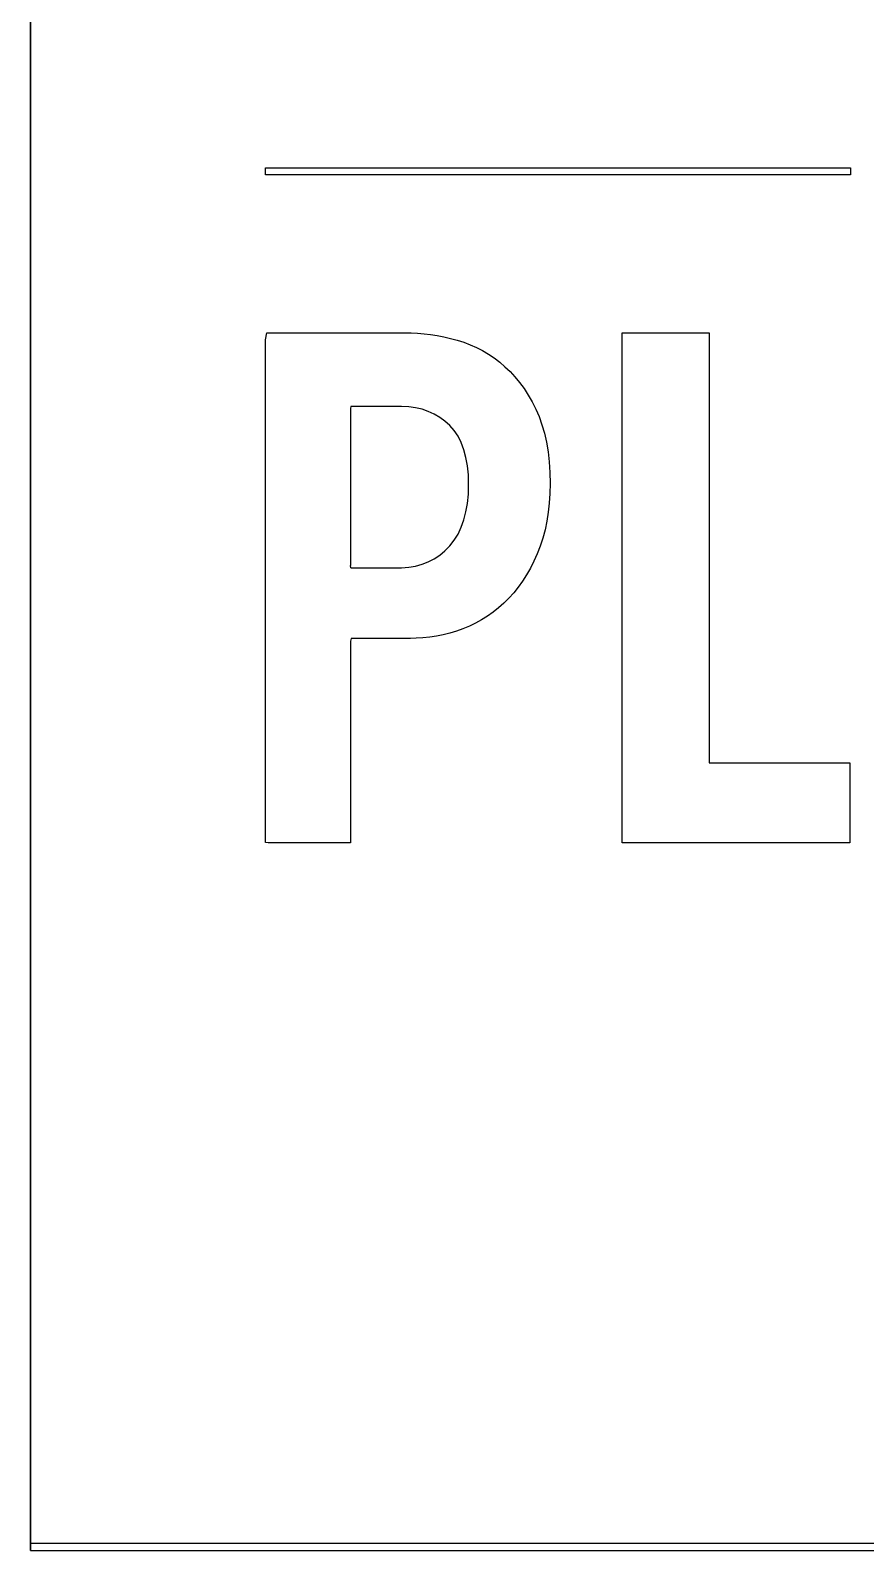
# Model space of a CAD drawing. Header units: millimetres. Extents: x -658 to 1307, y -81 to 472.
# Drawn here: x 439.59 to 452.5, y 351.13 to 374.62 of the extents above; entities that cross this region are included whole.
import ezdxf

# ---------------------------------------------------------------- set-up
doc = ezdxf.new("R2010")
doc.units = ezdxf.units.MM
doc.layers.get('0').update_dxf_attribs({"true_color": 0xffffff})
for name, color, linetype, true_color in [('Layer1', 252, 'Continuous', 0x777799), ('Layer2', 36, 'Continuous', 0x664400), ('Layer3', 134, 'Continuous', 0x009987), ('Layer4', 252, 'Continuous', 0x777799), ('Version_1', 252, 'Continuous', 0x777799)]:
    doc.layers.add(name, color=color, linetype=linetype, true_color=true_color)

# ---------------------------------------------------------------- blocks, each defined once
blk = doc.blocks.new('Group_11')
for p, q in [((0, 0), (0, 95.888)), ((0, 0, 5), (0, 95.888, 5)), ((4.952, 17.681, 5), (4.946, 17.646, 5)), ((4.946, 17.646, 5), (4.946, 17.439, 5)), ((4.946, 17.439, 5), (4.946, 17.092, 5)), ((4.946, 17.092, 5), (4.946, 16.663, 5)), ((4.946, 16.663, 5), (4.946, 16.206, 5)), ((4.946, 16.206, 5), (4.946, 15.776, 5)), ((4.946, 15.776, 5), (4.946, 15.43, 5)), ((4.946, 15.43, 5), (4.946, 15.222, 5)), ((0, 0), (97.2, 0)), ((0, 0, 5), (97.2, 0, 5)), ((0, 0), (0, 0, 5))]:
    blk.add_line(p, q)
at = {"color": 18, "true_color": 0x000000}
for p, q in [((3.631, 21.256, 5), (3.632, 21.366, 5)), ((12.671, 21.256, 5), (3.631, 21.256, 5)), ((12.671, 21.366, 5), (12.671, 21.256, 5)), ((4.952, 15.187, 5), (4.946, 15.222, 5)), ((3.676, 10.934, 5), (3.632, 10.943, 5)), ((3.823, 10.934, 5), (3.676, 10.934, 5)), ((4.039, 10.934, 5), (3.823, 10.934, 5)), ((4.289, 10.934, 5), (4.039, 10.934, 5)), ((4.54, 10.934, 5), (4.289, 10.934, 5)), ((4.755, 10.934, 5), (4.54, 10.934, 5)), ((4.902, 10.934, 5), (4.755, 10.934, 5)), ((4.946, 10.938, 5), (4.902, 10.934, 5))]:
    blk.add_line(p, q, dxfattribs=at)
at = {"layer": 'Layer1', "color": 18, "true_color": 0x000000}
for p, q in [((3.632, 21.366, 5), (12.671, 21.366, 5)), ((3.632, 18.707, 5), (3.654, 18.818, 5)), ((3.654, 18.818, 5), (3.838, 18.818, 5)), ((3.838, 18.818, 5), (4.158, 18.818, 5)), ((4.158, 18.818, 5), (4.558, 18.818, 5)), ((4.558, 18.818, 5), (4.979, 18.818, 5)), ((4.979, 18.818, 5), (5.366, 18.818, 5)), ((5.366, 18.818, 5), (5.659, 18.818, 5)), ((5.659, 18.818, 5), (5.803, 18.818, 5)), ((5.803, 18.818, 5), (5.884, 18.816, 5)), ((5.884, 18.816, 5), (5.984, 18.812, 5)), ((5.984, 18.812, 5), (6.084, 18.803, 5)), ((6.084, 18.803, 5), (6.184, 18.791, 5)), ((9.144, 10.934, 5), (9.144, 18.818, 5)), ((9.144, 18.818, 5), (10.491, 18.818, 5)), ((10.491, 18.818, 5), (10.491, 12.17, 5)), ((3.632, 17.998, 5), (3.632, 18.707, 5)), ((6.184, 18.791, 5), (6.286, 18.775, 5)), ((6.286, 18.775, 5), (6.388, 18.755, 5)), ((6.388, 18.755, 5), (6.491, 18.731, 5)), ((6.491, 18.731, 5), (6.594, 18.704, 5)), ((6.594, 18.704, 5), (6.697, 18.672, 5)), ((6.697, 18.672, 5), (6.796, 18.634, 5)), ((6.796, 18.634, 5), (6.893, 18.591, 5)), ((6.893, 18.591, 5), (6.987, 18.542, 5)), ((6.987, 18.542, 5), (7.078, 18.488, 5)), ((7.078, 18.488, 5), (7.166, 18.429, 5)), ((7.166, 18.429, 5), (7.252, 18.364, 5)), ((7.252, 18.364, 5), (7.334, 18.294, 5)), ((7.334, 18.294, 5), (7.413, 18.218, 5)), ((7.413, 18.218, 5), (7.488, 18.136, 5)), ((7.488, 18.136, 5), (7.56, 18.048, 5)), ((3.632, 16.809, 5), (3.632, 17.998, 5)), ((7.56, 18.048, 5), (7.628, 17.955, 5)), ((7.628, 17.955, 5), (7.692, 17.855, 5)), ((7.692, 17.855, 5), (7.752, 17.75, 5)), ((5.008, 17.681, 5), (4.952, 17.681, 5)), ((5.108, 17.681, 5), (5.008, 17.681, 5)), ((5.236, 17.681, 5), (5.108, 17.681, 5)), ((5.374, 17.681, 5), (5.236, 17.681, 5)), ((5.507, 17.681, 5), (5.374, 17.681, 5)), ((5.617, 17.681, 5), (5.507, 17.681, 5)), ((5.687, 17.681, 5), (5.617, 17.681, 5)), ((5.736, 17.681, 5), (5.687, 17.681, 5)), ((5.847, 17.674, 5), (5.736, 17.681, 5)), ((5.952, 17.659, 5), (5.847, 17.674, 5)), ((6.053, 17.635, 5), (5.952, 17.659, 5)), ((6.149, 17.602, 5), (6.053, 17.635, 5)), ((7.752, 17.75, 5), (7.808, 17.639, 5)), ((7.808, 17.639, 5), (7.86, 17.522, 5)), ((6.24, 17.56, 5), (6.149, 17.602, 5)), ((6.326, 17.51, 5), (6.24, 17.56, 5)), ((6.406, 17.451, 5), (6.326, 17.51, 5)), ((6.482, 17.383, 5), (6.406, 17.451, 5)), ((6.55, 17.306, 5), (6.482, 17.383, 5)), ((7.86, 17.522, 5), (7.905, 17.397, 5)), ((7.905, 17.397, 5), (7.943, 17.265, 5)), ((6.609, 17.218, 5), (6.55, 17.306, 5)), ((6.659, 17.12, 5), (6.609, 17.218, 5)), ((7.943, 17.265, 5), (7.975, 17.125, 5)), ((6.7, 17.011, 5), (6.659, 17.12, 5)), ((6.731, 16.892, 5), (6.7, 17.011, 5)), ((7.975, 17.125, 5), (7.999, 16.977, 5)), ((7.999, 16.977, 5), (8.016, 16.823, 5)), ((3.632, 15.348, 5), (3.632, 16.809, 5)), ((6.754, 16.763, 5), (6.731, 16.892, 5)), ((6.768, 16.623, 5), (6.754, 16.763, 5)), ((8.016, 16.823, 5), (8.027, 16.66, 5)), ((6.772, 16.473, 5), (6.768, 16.623, 5)), ((6.768, 16.323, 5), (6.772, 16.473, 5)), ((8.027, 16.66, 5), (8.03, 16.49, 5)), ((8.03, 16.49, 5), (8.027, 16.336, 5)), ((6.754, 16.181, 5), (6.768, 16.323, 5)), ((8.027, 16.336, 5), (8.018, 16.187, 5)), ((6.7, 15.926, 5), (6.731, 16.049, 5)), ((6.731, 16.049, 5), (6.754, 16.181, 5)), ((8.002, 16.044, 5), (7.981, 15.905, 5)), ((8.018, 16.187, 5), (8.002, 16.044, 5)), ((6.609, 15.707, 5), (6.659, 15.812, 5)), ((6.659, 15.812, 5), (6.7, 15.926, 5)), ((7.953, 15.772, 5), (7.919, 15.643, 5)), ((7.981, 15.905, 5), (7.953, 15.772, 5)), ((6.406, 15.449, 5), (6.482, 15.526, 5)), ((6.482, 15.526, 5), (6.55, 15.612, 5)), ((6.55, 15.612, 5), (6.609, 15.707, 5)), ((7.879, 15.52, 5), (7.832, 15.402, 5)), ((7.919, 15.643, 5), (7.879, 15.52, 5)), ((3.632, 13.823, 5), (3.632, 15.348, 5)), ((6.053, 15.24, 5), (6.149, 15.278, 5)), ((6.149, 15.278, 5), (6.24, 15.325, 5)), ((6.24, 15.325, 5), (6.326, 15.382, 5)), ((6.326, 15.382, 5), (6.406, 15.449, 5)), ((7.782, 15.289, 5), (7.727, 15.181, 5)), ((7.832, 15.402, 5), (7.782, 15.289, 5)), ((4.952, 15.187, 5), (5.008, 15.187, 5)), ((5.008, 15.187, 5), (5.108, 15.187, 5)), ((5.108, 15.187, 5), (5.236, 15.187, 5)), ((5.236, 15.187, 5), (5.374, 15.187, 5)), ((5.374, 15.187, 5), (5.507, 15.187, 5)), ((5.507, 15.187, 5), (5.617, 15.187, 5)), ((5.617, 15.187, 5), (5.687, 15.187, 5)), ((5.687, 15.187, 5), (5.736, 15.188, 5)), ((5.736, 15.188, 5), (5.847, 15.195, 5)), ((5.847, 15.195, 5), (5.952, 15.213, 5)), ((5.952, 15.213, 5), (6.053, 15.24, 5)), ((7.668, 15.078, 5), (7.606, 14.98, 5)), ((7.727, 15.181, 5), (7.668, 15.078, 5)), ((7.469, 14.799, 5), (7.395, 14.717, 5)), ((7.539, 14.887, 5), (7.469, 14.799, 5)), ((7.606, 14.98, 5), (7.539, 14.887, 5)), ((7.235, 14.567, 5), (7.151, 14.5, 5)), ((7.316, 14.639, 5), (7.235, 14.567, 5)), ((7.395, 14.717, 5), (7.316, 14.639, 5)), ((6.88, 14.33, 5), (6.784, 14.284, 5)), ((6.973, 14.382, 5), (6.88, 14.33, 5)), ((7.063, 14.438, 5), (6.973, 14.382, 5)), ((7.151, 14.5, 5), (7.063, 14.438, 5)), ((4.956, 14.096, 5), (4.946, 14.052, 5)), ((5.034, 14.096, 5), (4.956, 14.096, 5)), ((5.171, 14.096, 5), (5.034, 14.096, 5)), ((5.342, 14.096, 5), (5.171, 14.096, 5)), ((5.523, 14.096, 5), (5.342, 14.096, 5)), ((5.688, 14.096, 5), (5.523, 14.096, 5)), ((5.814, 14.096, 5), (5.688, 14.096, 5)), ((5.875, 14.096, 5), (5.814, 14.096, 5)), ((5.96, 14.098, 5), (5.875, 14.096, 5)), ((6.065, 14.104, 5), (5.96, 14.098, 5)), ((6.17, 14.115, 5), (6.065, 14.104, 5)), ((6.275, 14.131, 5), (6.17, 14.115, 5)), ((6.378, 14.152, 5), (6.275, 14.131, 5)), ((6.481, 14.177, 5), (6.378, 14.152, 5)), ((6.583, 14.208, 5), (6.481, 14.177, 5)), ((6.684, 14.244, 5), (6.583, 14.208, 5)), ((6.784, 14.284, 5), (6.684, 14.244, 5)), ((4.946, 14.052, 5), (4.946, 13.767, 5)), ((3.632, 12.442, 5), (3.632, 13.823, 5)), ((4.946, 13.767, 5), (4.946, 13.29, 5)), ((4.946, 13.29, 5), (4.946, 12.704, 5)), ((4.946, 12.704, 5), (4.946, 12.093, 5)), ((3.632, 11.413, 5), (3.632, 12.442, 5)), ((4.946, 12.093, 5), (4.946, 11.539, 5)), ((10.491, 12.17, 5), (12.663, 12.17, 5)), ((12.663, 12.17, 5), (12.663, 10.934, 5)), ((4.946, 11.539, 5), (4.946, 11.126, 5)), ((3.632, 10.943, 5), (3.632, 11.413, 5)), ((4.946, 11.126, 5), (4.946, 10.938, 5)), ((12.663, 10.934, 5), (9.144, 10.934, 5))]:
    blk.add_line(p, q, dxfattribs=at)
blk = doc.blocks.new('Group_4')
for p, q in [((0, 82.888), (0, 0)), ((0, 82.888, 3), (0, 0, 3)), ((0, 0), (26.032, 0)), ((0, 0, 3), (26.032, 0, 3)), ((0, 0), (0, 0, 3))]:
    blk.add_line(p, q)
blk = doc.blocks.new('Group_14')
for p, q in [((0, 31.588, 0.001), (0, 0, 0.004)), ((0, 31.588, 3.001), (0, 0, 3.004)), ((0, 0, 0.004), (97.2, 0, 0.004)), ((0, 0, 3.004), (97.2, 0, 3.004)), ((0, 0, 0.004), (0, 0, 3.004))]:
    blk.add_line(p, q)
blk = doc.blocks.new('Group_3')
for p, q in [((0, 46.052), (0, 0)), ((0, 46.052, 5), (0, 0, 5)), ((0, 0), (97.2, 0)), ((0, 0, 5), (97.2, 0, 5)), ((0, 0), (0, 0, 5))]:
    blk.add_line(p, q)
blk = doc.blocks.new('Group_28')
at = {"layer": 'Layer1', "color": 153, "true_color": 0x6495ed}
blk.add_blockref('Group_11', (26.5, 0, 29.5), dxfattribs=at)
at = {"layer": 'Layer2'}
blk.add_blockref('Group_4', (26.5, 0.117, 26.5), dxfattribs=at)
at = {"layer": 'Layer3'}
blk.add_blockref('Group_3', (26.5, 0, 21.5), dxfattribs=at)
at = {"layer": 'Layer4'}
blk.add_blockref('Group_14', (26.5, 0, 18.497), dxfattribs=at)

msp = doc.modelspace()

# ---------------------------------------------------------------- block references
at = {"layer": 'Version_1'}
msp.add_blockref('Group_28', (413.092, 351.127, -31.271), dxfattribs=at)

doc.saveas('drawing.dxf')
